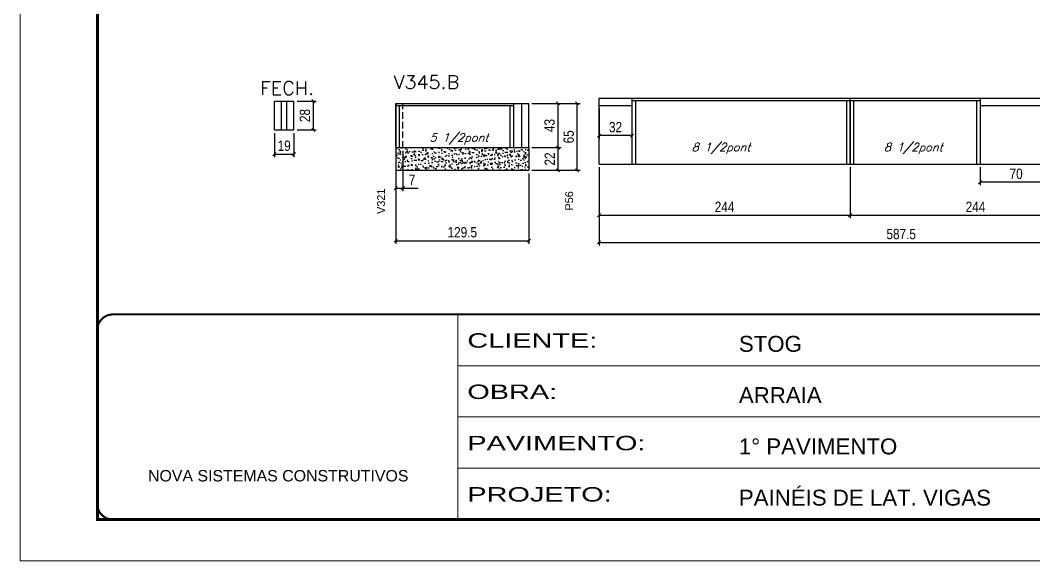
# Model space of a CAD drawing. Extents: x -3394 to 16474, y -5031 to 14397.
# Drawn here: x 4272 to 5258, y -2733 to -2208 of the extents above; entities that cross this region are included whole.
import ezdxf

# ---------------------------------------------------------------- set-up
doc = ezdxf.new("R2010")
doc.units = 0
for name, pattern in [('CONTINUO', [0]), ('DASHED', [0.75, 0.5, -0.25]), ('HIDDEN', [0.375, 0.25, -0.125])]:
    doc.linetypes.add(name, pattern=pattern)
doc.layers.get('0').update_dxf_attribs({"linetype": 'CONTINUOUS'})
doc.layers.get('Defpoints').update_dxf_attribs({"linetype": 'CONTINUOUS'})
for name, color, linetype in [('COTA', 241, 'CONTINUOUS'), ('NOMENCLATURA', 7, 'CONTINUOUS'), ('Painéis', 200, 'CONTINUOUS'), ('SARR_2.2x7', 40, 'CONTINUOUS'), ('SARR_3.5x7', 81, 'CONTINUOUS'), ('texto', 7, 'CONTINUOUS')]:
    doc.layers.add(name, color=color, linetype=linetype)
for name, color, linetype, lineweight in [('Folhas', 255, 'CONTINUOUS', 9), ('SARRAFO DE PRESSAO', 251, 'DASHED', 9), ('Texto Seção', 7, 'CONTINUOUS', 15)]:
    doc.layers.add(name, color=color, linetype=linetype, lineweight=lineweight)
doc.styles.add('ARIAL', font='arial.ttf')
doc.styles.add('COTA TECNICA', font='techl___.ttf', dxfattribs={"height": 10})
doc.styles.add('REGUA-120', font='ROMANS.shx', dxfattribs={"height": 15})
doc.styles.add('ROMANS', font='romans.shx')
doc.styles.add('Tecnologia', font='')
doc.styles.get('Tecnologia').set_extended_font_data('Forgotten Futurist')
doc.dimstyles.new('PAINEL', dxfattribs={"dimtxt": 10, "dimasz": 3, "dimexe": 3, "dimexo": 3, "dimgap": 3, "dimtad": 1, "dimdec": 1, "dimzin": 12, "dimdsep": 46, "dimtxsty": 'COTA TECNICA', "dimblk1": 'OBLIQUE', "dimblk2": 'OBLIQUE', "dimsah": 1, "dimcen": 0.9, "dimclrd": 4, "dimclre": 4, "dimclrt": 240, "dimadec": 1, "dimazin": 3, "dimtfac": 1, "dimtdec": 1, "dimtmove": 0, "dimatfit": 3, "dimfxl": 1, "dimtolj": 1, "dimtzin": 12, "dimarcsym": 0})

# ---------------------------------------------------------------- blocks, each defined once
blk = doc.blocks.new('9999999999')
at = {"color": 30, "linetype": 'CONTINUO'}
for p, q in [((98564.56, 34230.21), (98564.56, 34429.45)), ((98564.56, 34379.64), (99583.98, 34379.64)), ((98564.56, 34329.83), (99487.98, 34329.83)), ((98564.56, 34280.02), (99487.98, 34280.02))]:
    blk.add_line(p, q, dxfattribs=at)
at = {"color": 30, "linetype": 'CONTINUO', "const_width": 2}
blk.add_lwpolyline([(99583.98, 34230.21), (99583.98, 34414.45, 0.414214), (99568.98, 34429.45), (98228.98, 34429.45, 0.414214), (98213.98, 34414.45), (98213.98, 34245.21, 0.414214), (98228.98, 34230.21), (99583.98, 34230.21)], format="xyb", dxfattribs=at)
at = {"layer": 'Folhas'}
blk.add_lwpolyline([(98138.98, 34190.21), (99623.98, 34190.21), (99623.98, 35240.21), (98138.98, 35240.21)], close=True, dxfattribs=at)
at = {"layer": 'Folhas', "color": 30, "const_width": 3}
blk.add_lwpolyline([(98213.98, 34230.21), (99583.98, 34230.21), (99583.98, 35200.21), (98213.98, 35200.21)], close=True, dxfattribs=at)
at = {"color": 7, "linetype": 'Continuous', "ltscale": 5, "style": 'ARIAL'}
for s, height, p in [('STOG', 15.483, (98837.68, 34393.13)), ('ARRAIA', 15.483, (98837.68, 34343.32)), ('1° PAVIMENTO', 15.4829, (98837.68, 34293.51)), ('NOVA SISTEMAS CONSTRUTIVOS', 11.0592, (98263.19, 34267.21)), ('PAINÉIS DE LAT. VIGAS', 15.4829, (98837.68, 34243.7))]:
    blk.add_text(s, height=height, dxfattribs=at).set_placement(p)
at = {"layer": 'Folhas', "color": 7, "style": 'Tecnologia', "width": 1.5}
for s, p in [('CLIENTE:', (98573.65, 34397.17)), ('OBRA:', (98573.65, 34347.31)), ('PAVIMENTO:', (98573.65, 34297.5)), ('PROJETO:', (98573.65, 34247.69))]:
    blk.add_text(s, height=14, dxfattribs=at).set_placement(p)
blk = doc.blocks.new('_Oblique')
at = {"color": 0, "linetype": 'ByBlock', "lineweight": -2}
blk.add_line((-0.5, -0.5), (0.5, 0.5), dxfattribs=at)
blk = doc.blocks.new('*D1954')
at = {"layer": 'COTA', "color": 4, "linetype": 'ByBlock', "lineweight": -2, "transparency": 16777216}
for p, q in [((4834.99, -2351.22), (4834.99, -2400.82)), ((5078.99, -2351.22), (5078.99, -2400.82)), ((4834.99, -2397.82), (5078.99, -2397.82))]:
    blk.add_line(p, q, dxfattribs=at)
at = {"layer": 'Defpoints', "color": 0, "linetype": 'ByBlock', "transparency": 16777216}
for p in [(4834.99, -2348.22), (5078.99, -2348.22), (5078.99, -2397.82)]:
    blk.add_point(p, dxfattribs=at)
at = {"layer": 'COTA', "color": 4, "linetype": 'ByBlock', "lineweight": -2, "transparency": 16777216, "xscale": 3, "yscale": 3, "zscale": 3, "rotation": 180}
blk.add_blockref('_Oblique', (4834.99, -2397.82), dxfattribs=at)
at = {"layer": 'COTA', "color": 4, "linetype": 'ByBlock', "lineweight": -2, "transparency": 16777216, "xscale": 3, "yscale": 3, "zscale": 3}
blk.add_blockref('_Oblique', (5078.99, -2397.82), dxfattribs=at)
at = {"layer": 'COTA', "color": 240, "linetype": 'ByBlock', "transparency": 16777216, "insert": (4956.99, -2389.75), "char_height": 10, "attachment_point": 5, "style": 'COTA TECNICA'}
blk.add_mtext('\\A1;244', dxfattribs=at)
blk = doc.blocks.new('*D1955')
at = {"layer": 'COTA', "color": 4, "linetype": 'ByBlock', "lineweight": -2, "transparency": 16777216}
for p, q in [((5078.99, -2351.22), (5078.99, -2400.82)), ((5322.99, -2351.22), (5322.99, -2400.82)), ((5078.99, -2397.82), (5322.99, -2397.82))]:
    blk.add_line(p, q, dxfattribs=at)
at = {"layer": 'Defpoints', "color": 0, "linetype": 'ByBlock', "transparency": 16777216}
for p in [(5078.99, -2348.22), (5322.99, -2348.22), (5322.99, -2397.82)]:
    blk.add_point(p, dxfattribs=at)
at = {"layer": 'COTA', "color": 4, "linetype": 'ByBlock', "lineweight": -2, "transparency": 16777216, "xscale": 3, "yscale": 3, "zscale": 3, "rotation": 180}
blk.add_blockref('_Oblique', (5078.99, -2397.82), dxfattribs=at)
at = {"layer": 'COTA', "color": 4, "linetype": 'ByBlock', "lineweight": -2, "transparency": 16777216, "xscale": 3, "yscale": 3, "zscale": 3}
blk.add_blockref('_Oblique', (5322.99, -2397.82), dxfattribs=at)
at = {"layer": 'COTA', "color": 240, "linetype": 'ByBlock', "transparency": 16777216, "insert": (5200.99, -2389.75), "char_height": 10, "attachment_point": 5, "style": 'COTA TECNICA'}
blk.add_mtext('\\A1;244', dxfattribs=at)
blk = doc.blocks.new('*D1956')
at = {"layer": 'COTA', "color": 4, "linetype": 'ByBlock', "lineweight": -2, "transparency": 16777216}
for p, q in [((4834.99, -2351.22), (4834.99, -2427.32)), ((5422.49, -2351.22), (5422.49, -2427.32)), ((4834.99, -2424.32), (5422.49, -2424.32))]:
    blk.add_line(p, q, dxfattribs=at)
at = {"layer": 'Defpoints', "color": 0, "linetype": 'ByBlock', "transparency": 16777216}
for p in [(4834.99, -2348.22), (5422.49, -2348.22), (5422.49, -2424.32)]:
    blk.add_point(p, dxfattribs=at)
at = {"layer": 'COTA', "color": 4, "linetype": 'ByBlock', "lineweight": -2, "transparency": 16777216, "xscale": 3, "yscale": 3, "zscale": 3, "rotation": 180}
blk.add_blockref('_Oblique', (4834.99, -2424.32), dxfattribs=at)
at = {"layer": 'COTA', "color": 4, "linetype": 'ByBlock', "lineweight": -2, "transparency": 16777216, "xscale": 3, "yscale": 3, "zscale": 3}
blk.add_blockref('_Oblique', (5422.49, -2424.32), dxfattribs=at)
at = {"layer": 'COTA', "color": 240, "linetype": 'ByBlock', "transparency": 16777216, "insert": (5128.74, -2416.19), "char_height": 10, "attachment_point": 5, "style": 'COTA TECNICA'}
blk.add_mtext('\\A1;587.5', dxfattribs=at)
blk = doc.blocks.new('*D1958')
at = {"layer": 'COTA', "color": 4, "lineweight": -2, "transparency": 16777216}
for p, q in [((5205.49, -2351.22), (5205.49, -2368.8)), ((5275.49, -2351.22), (5275.49, -2368.8)), ((5275.49, -2365.8), (5205.49, -2365.8))]:
    blk.add_line(p, q, dxfattribs=at)
at = {"layer": 'Defpoints', "color": 0, "transparency": 16777216}
for p in [(5205.49, -2348.22), (5275.49, -2348.22), (5205.49, -2365.8)]:
    blk.add_point(p, dxfattribs=at)
at = {"layer": 'COTA', "color": 4, "lineweight": -2, "transparency": 16777216, "xscale": 3, "yscale": 3, "zscale": 3, "rotation": 180}
blk.add_blockref('_Oblique', (5205.49, -2365.8), dxfattribs=at)
at = {"layer": 'COTA', "color": 4, "lineweight": -2, "transparency": 16777216, "xscale": 3, "yscale": 3, "zscale": 3}
blk.add_blockref('_Oblique', (5275.49, -2365.8), dxfattribs=at)
at = {"layer": 'COTA', "color": 240, "transparency": 16777216, "insert": (5240.49, -2357.69), "char_height": 10, "attachment_point": 5, "style": 'COTA TECNICA'}
blk.add_mtext('\\A1;70', dxfattribs=at)
blk = doc.blocks.new('*D1959')
at = {"layer": 'COTA', "color": 4, "lineweight": -2, "transparency": 16777216}
for p, q in [((4834.99, -2294.22), (4834.99, -2323.58)), ((4866.99, -2294.22), (4866.99, -2323.58)), ((4866.99, -2320.58), (4834.99, -2320.58))]:
    blk.add_line(p, q, dxfattribs=at)
at = {"layer": 'Defpoints', "color": 0, "transparency": 16777216}
for p in [(4834.99, -2291.22), (4866.99, -2291.22), (4834.99, -2320.58)]:
    blk.add_point(p, dxfattribs=at)
at = {"layer": 'COTA', "color": 4, "lineweight": -2, "transparency": 16777216, "xscale": 3, "yscale": 3, "zscale": 3, "rotation": 180}
blk.add_blockref('_Oblique', (4834.99, -2320.58), dxfattribs=at)
at = {"layer": 'COTA', "color": 4, "lineweight": -2, "transparency": 16777216, "xscale": 3, "yscale": 3, "zscale": 3}
blk.add_blockref('_Oblique', (4866.99, -2320.58), dxfattribs=at)
at = {"layer": 'COTA', "color": 240, "transparency": 16777216, "insert": (4850.99, -2312.36), "char_height": 10, "attachment_point": 5, "style": 'COTA TECNICA'}
blk.add_mtext('\\A1;32', dxfattribs=at)
blk = doc.blocks.new('*D1961')
at = {"layer": 'COTA', "color": 4, "linetype": 'ByBlock', "lineweight": -2, "transparency": 16777216}
for p, q in [((4637.26, -2335.22), (4637.26, -2425.61)), ((4766.76, -2357.22), (4766.76, -2425.61)), ((4637.26, -2422.61), (4766.76, -2422.61))]:
    blk.add_line(p, q, dxfattribs=at)
at = {"layer": 'Defpoints', "color": 0, "linetype": 'ByBlock', "transparency": 16777216}
for p in [(4637.26, -2332.22), (4766.76, -2354.22), (4766.76, -2422.61)]:
    blk.add_point(p, dxfattribs=at)
at = {"layer": 'COTA', "color": 4, "linetype": 'ByBlock', "lineweight": -2, "transparency": 16777216, "xscale": 3, "yscale": 3, "zscale": 3, "rotation": 180}
blk.add_blockref('_Oblique', (4637.26, -2422.61), dxfattribs=at)
at = {"layer": 'COTA', "color": 4, "linetype": 'ByBlock', "lineweight": -2, "transparency": 16777216, "xscale": 3, "yscale": 3, "zscale": 3}
blk.add_blockref('_Oblique', (4766.76, -2422.61), dxfattribs=at)
at = {"layer": 'COTA', "color": 240, "linetype": 'ByBlock', "transparency": 16777216, "insert": (4702.01, -2414.47), "char_height": 10, "attachment_point": 5, "style": 'COTA TECNICA'}
blk.add_mtext('\\A1;129.5', dxfattribs=at)
blk = doc.blocks.new('*D1943')
at = {"layer": 'COTA', "color": 4, "linetype": 'ByBlock', "lineweight": -2, "transparency": 16777216}
for p, q in [((4769.76, -2289.22), (4798.04, -2289.22)), ((4795.04, -2289.22), (4795.04, -2332.22)), ((4769.76, -2332.22), (4798.04, -2332.22))]:
    blk.add_line(p, q, dxfattribs=at)
at = {"layer": 'Defpoints', "color": 0, "linetype": 'ByBlock', "transparency": 16777216}
for p in [(4766.76, -2289.22), (4766.76, -2332.22), (4795.04, -2332.22)]:
    blk.add_point(p, dxfattribs=at)
at = {"layer": 'COTA', "color": 4, "linetype": 'ByBlock', "lineweight": -2, "transparency": 16777216, "xscale": 3, "yscale": 3, "zscale": 3}
for p, rotation in [((4795.04, -2289.22), 90), ((4795.04, -2332.22), 270)]:
    blk.add_blockref('_Oblique', p, dxfattribs=dict(at, rotation=rotation))
at = {"layer": 'COTA', "color": 240, "linetype": 'ByBlock', "transparency": 16777216, "insert": (4786.82, -2310.72), "char_height": 10, "attachment_point": 5, "rotation": 90, "style": 'COTA TECNICA'}
blk.add_mtext('\\A1;43', dxfattribs=at)
blk = doc.blocks.new('*D1944')
at = {"layer": 'COTA', "color": 4, "linetype": 'ByBlock', "lineweight": -2, "transparency": 16777216}
for p, q in [((4769.76, -2332.22), (4798.04, -2332.22)), ((4795.04, -2332.22), (4795.04, -2354.22)), ((4769.76, -2354.22), (4798.04, -2354.22))]:
    blk.add_line(p, q, dxfattribs=at)
at = {"layer": 'Defpoints', "color": 0, "linetype": 'ByBlock', "transparency": 16777216}
for p in [(4766.76, -2332.22), (4766.76, -2354.22), (4795.04, -2354.22)]:
    blk.add_point(p, dxfattribs=at)
at = {"layer": 'COTA', "color": 4, "linetype": 'ByBlock', "lineweight": -2, "transparency": 16777216, "xscale": 3, "yscale": 3, "zscale": 3}
for p, rotation in [((4795.04, -2332.22), 90), ((4795.04, -2354.22), 270)]:
    blk.add_blockref('_Oblique', p, dxfattribs=dict(at, rotation=rotation))
at = {"layer": 'COTA', "color": 240, "linetype": 'ByBlock', "transparency": 16777216, "insert": (4787.04, -2343.22), "char_height": 10, "attachment_point": 5, "rotation": 90, "style": 'COTA TECNICA'}
blk.add_mtext('\\A1;22', dxfattribs=at)
blk = doc.blocks.new('*D1945')
at = {"layer": 'COTA', "color": 4, "linetype": 'ByBlock', "lineweight": -2, "transparency": 16777216}
for p, q in [((4769.76, -2289.22), (4816.62, -2289.22)), ((4813.62, -2354.22), (4813.62, -2289.22)), ((4769.76, -2354.22), (4816.62, -2354.22))]:
    blk.add_line(p, q, dxfattribs=at)
at = {"layer": 'Defpoints', "color": 0, "linetype": 'ByBlock', "transparency": 16777216}
for p in [(4766.76, -2289.22), (4813.62, -2289.22), (4766.76, -2354.22)]:
    blk.add_point(p, dxfattribs=at)
at = {"layer": 'COTA', "color": 4, "linetype": 'ByBlock', "lineweight": -2, "transparency": 16777216, "xscale": 3, "yscale": 3, "zscale": 3}
for p, rotation in [((4813.62, -2289.22), 90), ((4813.62, -2354.22), 270)]:
    blk.add_blockref('_Oblique', p, dxfattribs=dict(at, rotation=rotation))
at = {"layer": 'COTA', "color": 240, "linetype": 'ByBlock', "transparency": 16777216, "insert": (4805.51, -2321.72), "char_height": 10, "attachment_point": 5, "rotation": 90, "style": 'COTA TECNICA'}
blk.add_mtext('\\A1;65', dxfattribs=at)
blk = doc.blocks.new('*D1962')
at = {"layer": 'COTA', "color": 4, "lineweight": -2, "transparency": 16777216}
for p, q in [((4637.26, -2335.22), (4637.26, -2374.55)), ((4644.26, -2335.22), (4644.26, -2374.55)), ((4637.26, -2371.55), (4644.26, -2371.55)), ((4644.26, -2371.55), (4658.99, -2371.55))]:
    blk.add_line(p, q, dxfattribs=at)
at = {"layer": 'Defpoints', "color": 0, "transparency": 16777216}
for p in [(4637.26, -2332.22), (4644.26, -2332.22), (4644.26, -2371.55)]:
    blk.add_point(p, dxfattribs=at)
at = {"layer": 'COTA', "color": 4, "lineweight": -2, "transparency": 16777216, "xscale": 3, "yscale": 3, "zscale": 3, "rotation": 180}
blk.add_blockref('_Oblique', (4637.26, -2371.55), dxfattribs=at)
at = {"layer": 'COTA', "color": 4, "lineweight": -2, "transparency": 16777216, "xscale": 3, "yscale": 3, "zscale": 3}
blk.add_blockref('_Oblique', (4644.26, -2371.55), dxfattribs=at)
at = {"layer": 'COTA', "color": 240, "transparency": 16777216, "insert": (4653.13, -2363.48), "char_height": 10, "attachment_point": 5, "style": 'COTA TECNICA'}
blk.add_mtext('\\A1;7', dxfattribs=at)
blk = doc.blocks.new('*D2086')
at = {"layer": 'COTA', "color": 4, "linetype": 'ByBlock', "lineweight": -2, "transparency": 16777216}
for p, q in [((4519.33, -2318.04), (4519.33, -2341.52)), ((4538.33, -2318.04), (4538.33, -2341.52)), ((4519.33, -2338.52), (4538.33, -2338.52))]:
    blk.add_line(p, q, dxfattribs=at)
at = {"layer": 'Defpoints', "color": 0, "linetype": 'ByBlock', "transparency": 16777216}
for p in [(4519.33, -2315.04), (4538.33, -2315.04), (4538.33, -2338.52)]:
    blk.add_point(p, dxfattribs=at)
at = {"layer": 'COTA', "color": 4, "linetype": 'ByBlock', "lineweight": -2, "transparency": 16777216, "xscale": 3, "yscale": 3, "zscale": 3, "rotation": 180}
blk.add_blockref('_Oblique', (4519.33, -2338.52), dxfattribs=at)
at = {"layer": 'COTA', "color": 4, "linetype": 'ByBlock', "lineweight": -2, "transparency": 16777216, "xscale": 3, "yscale": 3, "zscale": 3}
blk.add_blockref('_Oblique', (4538.33, -2338.52), dxfattribs=at)
at = {"layer": 'COTA', "color": 240, "linetype": 'ByBlock', "transparency": 16777216, "insert": (4528.83, -2330.44), "char_height": 10, "attachment_point": 5, "style": 'COTA TECNICA'}
blk.add_mtext('\\A1;19', dxfattribs=at)
blk = doc.blocks.new('*D2085')
at = {"layer": 'COTA', "color": 4, "linetype": 'ByBlock', "lineweight": -2, "transparency": 16777216}
for p, q in [((4541.33, -2287.04), (4560.05, -2287.04)), ((4557.05, -2287.04), (4557.05, -2315.04)), ((4541.33, -2315.04), (4560.05, -2315.04))]:
    blk.add_line(p, q, dxfattribs=at)
at = {"layer": 'Defpoints', "color": 0, "linetype": 'ByBlock', "transparency": 16777216}
for p in [(4538.33, -2287.04), (4538.33, -2315.04), (4557.05, -2315.04)]:
    blk.add_point(p, dxfattribs=at)
at = {"layer": 'COTA', "color": 4, "linetype": 'ByBlock', "lineweight": -2, "transparency": 16777216, "xscale": 3, "yscale": 3, "zscale": 3}
for p, rotation in [((4557.05, -2287.04), 90), ((4557.05, -2315.04), 270)]:
    blk.add_blockref('_Oblique', p, dxfattribs=dict(at, rotation=rotation))
at = {"layer": 'COTA', "color": 240, "linetype": 'ByBlock', "transparency": 16777216, "insert": (4548.95, -2301.04), "char_height": 10, "attachment_point": 5, "rotation": 90, "style": 'COTA TECNICA'}
blk.add_mtext('\\A1;28', dxfattribs=at)

msp = doc.modelspace()

# ---------------------------------------------------------------- hatches: boundary and pattern name
at = {"layer": 'COTA', "linetype": 'Continuous'}
h = msp.add_hatch(dxfattribs=at)
h.set_pattern_fill('AR-CONC', color=256, scale=0.05)
h.set_pattern_definition([(50, (-604.179, -5988.598), (9.1092334, -0.796954), [0.9525, -10.4775]), (355, (-604.179, -5988.598), (-1.762171, 9.552842), [0.762, -8.382029]), (100.45144, (-603.42, -5988.665), (7.347062, 8.755888), [0.8095, -8.904512]), (46.1842, (-604.179, -5986.058), (13.553952, -2.102116), [1.42875, -15.71625]), (96.63556, (-603.05, -5986.233), (11.870207, 12.371306), [1.21425, -13.35678]), (351.18415, (-604.18, -5986.058), (11.870207, 12.371306), [1.142998, -12.572987]), (21, (-602.909, -5986.693), (7.5807196, -5.11326), [0.9525, -10.4775]), (326, (-602.909, -5986.693), (3.090101, 9.209398), [0.762, -8.382]), (71.45144, (-602.278, -5987.119), (10.670821, 4.096138), [0.8095, -8.904497]), (37.5, (-604.1793, -5988.5983), (0.1544302, 4.227752), [0, -8.2804, 0, -8.509, 0, -8.41375]), (7.5, (-604.1793, -5988.5983), (3.340983, 5.0090287), [0, -4.8514, 0, -8.0899, 0, -3.20675]), (327.5, (-607.0114, -5988.5983), (6.7795298, -0.2864372), [0, -3.175, 0, -9.906, 0, -13.1445]), (317.5, (-608.2814, -5988.598), (7.406459, 1.2713246), [0, -4.1275, 0, -6.5786, 0, -9.3345])])
h.paths.add_polyline_path([(4766.76, -2332.22), (4766.76, -2354.22), (4637.26, -2354.22), (4637.26, -2332.22)])

# ---------------------------------------------------------------- linework, layer by layer
at = {"layer": 'COTA', "linetype": 'ByBlock'}
for p, q in [((4637.26, -2332.22), (4637.26, -2354.22)), ((4766.76, -2332.22), (4766.76, -2354.22)), ((4637.26, -2354.22), (4766.76, -2354.22))]:
    msp.add_line(p, q, dxfattribs=at)
at = {"layer": 'Painéis', "linetype": 'ByBlock'}
for p, q in [((4834.99, -2284.22), (5422.49, -2284.22)), ((4834.99, -2348.22), (4834.99, -2284.22)), ((5078.99, -2348.22), (5078.99, -2284.22)), ((4519.33, -2287.04), (4538.33, -2287.04)), ((4519.33, -2315.04), (4519.33, -2287.04)), ((4538.33, -2315.04), (4538.33, -2287.04)), ((4637.26, -2289.22), (4766.76, -2289.22)), ((4637.26, -2332.22), (4637.26, -2289.22)), ((4766.76, -2332.22), (4766.76, -2289.22)), ((4519.33, -2315.04), (4538.33, -2315.04)), ((4637.26, -2332.22), (4766.76, -2332.22)), ((4834.99, -2348.22), (5422.49, -2348.22))]:
    msp.add_line(p, q, dxfattribs=at)
at = {"layer": 'SARR_2.2x7', "linetype": 'Continuous'}
for p, q in [((4526.33, -2315.04), (4526.33, -2287.04)), ((4531.33, -2315.04), (4531.33, -2287.04)), ((4637.26, -2291.42), (4751.76, -2291.42)), ((4759.76, -2332.22), (4759.76, -2289.22)), ((4834.99, -2291.22), (4866.99, -2291.22)), ((4866.99, -2286.42), (5078.99, -2286.42)), ((5078.99, -2286.42), (5205.49, -2286.42)), ((5205.49, -2291.22), (5275.49, -2291.22))]:
    msp.add_line(p, q, dxfattribs=at)
at = {"layer": 'SARR_2.2x7', "linetype": 'HIDDEN', "ltscale": 25}
msp.add_line((4644.26, -2332.22), (4644.26, -2289.22), dxfattribs=at)
at = {"layer": 'SARR_3.5x7'}
for p, q in [((4866.99, -2284.22), (4866.99, -2348.22)), ((5205.49, -2284.22), (5205.49, -2348.22)), ((4637.26, -2289.22), (4637.26, -2332.22)), ((4640.76, -2291.42), (4640.76, -2332.22)), ((4748.26, -2291.42), (4748.26, -2332.22)), ((4751.76, -2289.22), (4751.76, -2332.22)), ((4870.49, -2286.42), (4870.49, -2348.22)), ((5075.49, -2286.42), (5075.49, -2348.22)), ((5078.99, -2286.42), (5078.99, -2348.22)), ((5082.49, -2286.42), (5082.49, -2348.22)), ((5201.99, -2286.42), (5201.99, -2348.22)), ((4520.83, -2315.04), (4524.33, -2315.04)), ((4533.33, -2315.04), (4536.83, -2315.04)), ((4637.26, -2332.22), (4640.76, -2332.22)), ((4748.26, -2332.22), (4751.76, -2332.22)), ((4866.99, -2348.22), (4870.49, -2348.22)), ((5075.49, -2348.22), (5078.99, -2348.22)), ((5078.99, -2348.22), (5082.49, -2348.22))]:
    msp.add_line(p, q, dxfattribs=at)

# ---------------------------------------------------------------- block references
at = {"layer": 'SARRAFO DE PRESSAO', "color": 6, "linetype": 'ByBlock'}
msp.add_blockref('9999999999', (-93866.77, -36923.7), dxfattribs=at)

# ---------------------------------------------------------------- texts
at = {"layer": 'NOMENCLATURA', "linetype": 'Continuous', "style": 'ARIAL'}
for s, p in [('V321', (4626.78, -2396.63)), ('P56', (4809.7, -2393.35))]:
    msp.add_text(s, height=7.567, rotation=90, dxfattribs=at).set_placement(p)
at = {"layer": 'texto', "color": 2, "char_height": 8, "attachment_point": 5, "style": 'ROMANS'}
for s, insert in [('{\\Q19;\\C256;5 1/2pont}', (4698.74, -2323.68)), ('{\\Q19;\\C256;8 1/2pont}', (4953.49, -2333)), ('{\\Q19;\\C256;8 1/2pont}', (5140.49, -2333))]:
    msp.add_mtext(s, dxfattribs=dict(at, insert=insert))
at = {"layer": 'Texto Seção', "style": 'REGUA-120', "width": 1.05}
for s, p in [('V345.B', (4635.26, -2275.03)), ('FECH.', (4505.24, -2280.85))]:
    msp.add_text(s, height=13, dxfattribs=at).set_placement(p)

# ---------------------------------------------------------------- dimensions: what is measured, and where the dimension line sits
at = {"layer": 'COTA', "linetype": 'ByBlock'}
for base, p1, p2, angle, picture, middle in [((4557.05, -2315.04), (4538.33, -2287.04), (4538.33, -2315.04), 90, '*D2085', (4548.95, -2301.04)), ((4795.04, -2332.22), (4766.76, -2289.22), (4766.76, -2332.22), 90, '*D1943', (4786.82, -2310.72)), ((4813.62, -2289.22), (4766.76, -2354.22), (4766.76, -2289.22), 270, '*D1945', (4805.51, -2321.72))]:
    dim = msp.add_linear_dim(base=base, p1=p1, p2=p2, angle=angle, dimstyle='PAINEL', dxfattribs=at)
    dim.commit()
    dim.dimension.update_dxf_attribs({"geometry": picture, "text_midpoint": middle})
at = {"layer": 'COTA'}
for base, p1, p2, picture, middle in [((4834.99, -2320.58), (4866.99, -2291.22), (4834.99, -2291.22), '*D1959', (4850.99, -2312.36)), ((4644.26, -2371.55), (4637.26, -2332.22), (4644.26, -2332.22), '*D1962', (4653.13, -2363.48))]:
    dim = msp.add_linear_dim(base=base, p1=p1, p2=p2, dimstyle='PAINEL', dxfattribs=at)
    dim.commit()
    dim.dimension.update_dxf_attribs({"geometry": picture, "text_midpoint": middle})
at = {"layer": 'COTA', "linetype": 'ByBlock'}
for base, p1, p2, picture, middle in [((4538.33, -2338.52), (4519.33, -2315.04), (4538.33, -2315.04), '*D2086', (4528.83, -2330.44)), ((4766.76, -2422.61), (4637.26, -2332.22), (4766.76, -2354.22), '*D1961', (4702.01, -2414.47)), ((5078.99, -2397.82), (4834.99, -2348.22), (5078.99, -2348.22), '*D1954', (4956.99, -2389.75)), ((5422.49, -2424.32), (4834.99, -2348.22), (5422.49, -2348.22), '*D1956', (5128.74, -2416.19))]:
    dim = msp.add_linear_dim(base=base, p1=p1, p2=p2, dimstyle='PAINEL', dxfattribs=at)
    dim.commit()
    dim.dimension.update_dxf_attribs({"geometry": picture, "text_midpoint": middle})
dim = msp.add_linear_dim(base=(4795.04, -2354.22), p1=(4766.76, -2332.22), p2=(4766.76, -2354.22), angle=270, dimstyle='PAINEL', dxfattribs=at)
dim.commit()
dim.dimension.update_dxf_attribs({"geometry": '*D1944', "text_midpoint": (4795.04, -2343.22), "dimtype": 160})
dim = msp.add_linear_dim(base=(5322.99, -2397.82), p1=(5078.99, -2348.22), p2=(5322.99, -2348.22), dimstyle='PAINEL', override={"dimtmove": 1}, dxfattribs=at)
dim.commit()
dim.dimension.update_dxf_attribs({"geometry": '*D1955', "text_midpoint": (5200.99, -2389.75)})
at = {"layer": 'COTA'}
dim = msp.add_linear_dim(base=(5205.49, -2365.8), p1=(5275.49, -2348.22), p2=(5205.49, -2348.22), dimstyle='PAINEL', override={"dimtmove": 1}, dxfattribs=at)
dim.commit()
dim.dimension.update_dxf_attribs({"geometry": '*D1958', "text_midpoint": (5240.49, -2357.69)})

doc.saveas('drawing.dxf')
